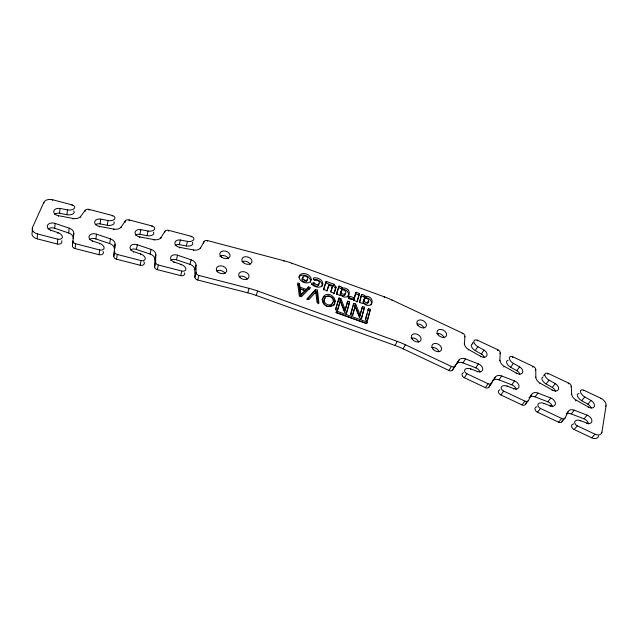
<?xml version="1.0" encoding="UTF-8"?>
<svg xmlns="http://www.w3.org/2000/svg" width="638" height="638" viewBox="0 0 638 638"><rect width="100%" height="100%" fill="white"/><g stroke="black" fill="none" stroke-linecap="round" stroke-linejoin="round"><path stroke-width="0.96" d="M499.769 360.757L500.304 352.958A3.302 2.225 33.1 0 0 497.919 349.823L477.543 340.245A3.286 2.225 31.9 0 0 473.93 342.167A6.563 4.442 32 0 0 477.846 346.665L483.987 350.095A5.144 3.509 32.6 0 1 486.778 355.797A5.144 3.509 32.6 0 1 480.709 356.307L468.555 349.504A6.603 4.506 31.8 0 1 464.464 343.491L464.927 336.322A3.278 2.233 31.1 0 0 462.622 333.219L392.274 300.131A68.13 49.429 27.3 0 0 384.483 296.885L292.1 263.287A68.609 50.163 20.2 0 0 283.974 260.743L207.629 240.614A3.342 2.313 15.3 0 0 203.993 241.603L200.324 248.381M184.597 272.897A3.453 2.48 13.6 0 1 180.69 275.632L157.379 269.659A3.485 2.488 12.2 0 1 154.635 266.859L154.874 259.371L155.832 254.729A6.994 4.921 11.7 0 0 151.062 249.402L137.306 244.761A5.439 3.804 11 0 0 130.383 246.348A5.439 3.804 11 0 0 133.565 251.595L140.623 253.972A7.074 4.992 11 0 1 145.169 257.872A3.525 2.488 11.3 0 1 141.038 260.583L140.145 265.241L116.507 259.18A3.541 2.496 9.8 0 1 113.811 256.38L115.087 244.187A7.114 4.937 9.5 0 0 110.414 238.851L96.505 234.17A5.535 3.812 8.8 0 0 89.352 235.717A5.535 3.812 8.8 0 0 92.406 240.957L92.327 241.555M154.635 266.859L155.608 262.226L155.832 254.729M179.741 247.377A5.271 3.661 13.7 0 1 174.868 242.847A5.271 3.661 13.7 0 1 180.363 240.04L187.444 241.371A6.723 4.633 14.2 0 0 193.21 240.319A3.357 2.321 14.4 0 0 191.217 236.291L168.687 230.35A3.389 2.329 13.1 0 0 164.931 231.315L161.071 237.48A6.851 4.721 12.3 0 1 154.101 239.625L139.866 236.953A5.351 3.676 11.5 0 1 135.049 232.423A5.351 3.676 11.5 0 1 140.791 229.648L147.992 231.012A6.819 4.657 12.1 0 0 153.941 229.991A3.413 2.337 12.2 0 0 152.051 225.964L129.219 219.943A3.445 2.337 11 0 0 125.335 220.892L121.14 227.016A6.962 4.737 10.2 0 1 113.915 229.122L99.44 226.394A5.439 3.692 9.4 0 1 94.687 221.857A5.439 3.692 9.4 0 1 100.676 219.113L107.997 220.509A6.93 4.673 10 0 0 114.122 219.52A3.469 2.345 10.1 0 0 112.352 215.5L89.208 209.4A3.501 2.345 9 0 0 85.197 210.325L80.659 216.402A7.09 4.753 8.2 0 1 73.171 218.467L58.449 215.684A5.543 3.7 7.5 0 1 53.767 211.146A5.543 3.7 7.5 0 1 60.012 208.443L67.453 209.862A7.058 4.689 8.1 0 0 73.769 208.905A3.525 2.353 8.2 0 0 72.11 204.894L52.635 199.758A7.146 4.721 7.3 0 0 43.847 202.358L32.514 227.415L32.211 232.328A7.329 4.984 5.9 0 0 37.148 238.835L57.332 244.011A3.637 2.504 6.7 0 0 61.862 241.347A7.297 5.024 6.5 0 0 61.631 240.757M37.148 238.835L37.483 233.947A7.369 4.992 6.1 0 1 32.514 227.415M113.811 256.38L115.087 244.187M43.775 203.283L43.847 202.358M52.587 200.372L52.635 199.758M50.609 230.781L50.665 230.174A5.646 3.82 6.8 0 1 47.746 224.935A5.646 3.82 6.8 0 1 55.139 223.42L69.191 228.157A7.249 4.952 7.4 0 1 73.777 233.492L73.25 238.309A7.209 4.944 7.3 0 0 68.697 232.99L54.716 228.284A5.614 3.82 6.7 0 0 48.145 228.978M54.716 228.284L55.139 223.42M58.401 216.298L58.449 215.684M54.517 214.296A5.511 3.7 7.4 0 1 59.565 213.307L60.012 208.443M57.795 233.508L57.883 232.599L50.665 230.174M57.332 244.011L57.779 239.17A3.661 2.504 6.9 0 0 62.333 236.515A7.337 5.024 6.7 0 0 57.883 232.599M311.224 279.484L310.897 280.808A6.26 4.394 21.5 0 1 303.194 282.148A6.244 4.378 21.5 0 1 299.094 276.972A6.284 4.402 21.5 0 1 305.307 273.718A6.284 4.402 21.5 0 1 311.224 279.444M59.565 213.307L66.966 214.711L67.453 209.862M68.697 232.99L69.191 228.157M72.046 205.5L72.11 204.894M73.107 219.081L73.171 218.467M103.101 251.412A7.162 5.008 8.6 0 1 103.348 252.01A3.573 2.496 8.8 0 1 99.034 254.698L75.061 248.557A3.605 2.504 7.6 0 1 72.405 245.75L72.931 240.933A3.629 2.504 7.7 0 0 75.603 243.748L99.703 249.952A3.589 2.504 9 0 0 104.042 247.265A7.201 5.016 8.8 0 0 99.544 243.357L92.406 240.957M72.405 245.75L73.777 233.492M75.061 248.557L75.603 243.748M80.555 217.311L80.659 216.402M85.045 211.529L85.197 210.325M89.097 210.301L89.208 209.4M89.655 239.521A5.511 3.812 8.7 0 1 95.867 238.939L96.505 234.17M99.361 226.992L99.44 226.394M95.293 224.775A5.415 3.692 9.3 0 1 100.022 223.89L100.676 219.113M99.456 243.955L99.544 243.357M99.034 254.698L99.703 249.952M100.022 223.89L107.296 225.27L107.997 220.509M332.701 302.803L331.178 305.61L327.725 306.384A3.748 2.672 23.3 0 1 326.098 305.793C323.386 304.478 322.509 300.251 325.093 298.377M112.264 216.099L112.352 215.5M359.673 302.468L361.531 295.386M114.346 248.908A7.074 4.937 9.3 0 0 109.688 243.596L110.414 238.851M113.819 229.72L113.915 229.122M601.331 432.811L601.953 432.133L606.06 405.664A6.811 4.378 38 0 0 600.844 398.232L583.802 390.217A3.381 2.185 37.2 0 0 580.564 392.33A6.755 4.362 37.3 0 0 584.791 396.98L591.035 400.465A5.295 3.437 37.9 0 1 594.321 406.414A5.295 3.437 37.9 0 1 588.571 407.084L576.21 400.178A6.795 4.434 37.2 0 1 571.648 393.933L571.313 386.365A3.365 2.193 36.5 0 0 568.769 383.143L548.305 373.517A3.342 2.201 35.6 0 0 544.932 375.567A6.683 4.394 35.7 0 0 549.055 380.168L555.267 383.629A5.24 3.469 36.3 0 1 558.386 389.507A5.24 3.469 36.3 0 1 552.532 390.113L540.234 383.247A6.723 4.466 35.6 0 1 535.84 377.082L535.768 369.641A3.326 2.209 34.9 0 0 533.304 366.467L512.88 356.857A3.31 2.217 33.8 0 0 509.387 358.843A6.619 4.426 33.9 0 0 513.407 363.397L519.587 366.842A5.192 3.485 34.5 0 1 522.538 372.632A5.192 3.485 34.5 0 1 516.573 373.19L504.355 366.356A6.659 4.49 33.8 0 1 500.112 360.263M121.045 227.606L121.14 227.016M116.507 259.18L117.272 254.466A3.565 2.496 9.9 0 1 114.561 251.659M125.088 222.375L125.335 220.892M129.067 220.836L129.219 219.943M133.462 252.185L133.565 251.595M130.407 250.056A5.415 3.796 10.9 0 1 136.444 249.442L137.306 244.761M135.519 235.119A5.319 3.676 11.4 0 1 139.929 234.337L140.791 229.648M139.754 237.543L139.866 236.953M140.456 254.849L140.623 253.972M139.929 234.337L147.091 235.685L147.992 231.012M151.932 226.554L152.051 225.964M154.874 259.371A6.962 4.913 11.6 0 0 150.129 254.06L151.062 249.402M153.981 240.215L154.101 239.625M160.888 238.357L161.071 237.48M164.684 232.479L164.931 231.315M157.379 269.659L158.36 265.033A3.501 2.488 12.3 0 1 155.608 262.226M168.496 231.219L168.687 230.35M174.022 262.657L174.15 262.082A5.359 3.78 13.4 0 1 170.848 256.835A5.359 3.78 13.4 0 1 177.547 255.208L191.153 259.81A6.89 4.889 14.2 0 1 196.018 265.129L196.081 272.649L194.901 277.195A3.437 2.472 14.7 0 0 197.684 279.994L247.704 292.81A71.496 54.701 17.8 0 1 256.173 295.418L395.05 345.477A70.818 53.44 30.2 0 1 403.104 348.819L448.937 370.447A3.373 2.377 32 0 0 452.541 369.984L458.993 360.079A6.747 4.697 32.4 0 1 465.509 358.939L478.38 363.907A5.232 3.621 33.1 0 1 482.703 369.418A5.232 3.621 33.1 0 1 477.471 371.483L477.136 371.978M175.187 245.319A5.24 3.661 13.6 0 1 179.294 244.641L180.363 240.032M353.883 299.366L354.84 295.817M170.601 260.448A5.327 3.78 13.3 0 1 176.479 259.81L177.539 255.216M179.605 247.951L179.741 247.369L193.737 249.992A6.747 4.689 14.6 0 0 200.468 247.807M181.001 265.009L181.136 264.435L174.15 262.082M179.294 244.641L186.336 245.957L187.444 241.371M361.77 294.437L361.555 295.29M180.69 275.632L181.798 271.062A3.477 2.48 13.7 0 0 185.722 268.327A6.962 4.968 13.5 0 0 181.136 264.435M191.073 236.865L191.217 236.291M363.532 300.673L363.365 301.335M363.548 300.602L364.808 298.225A2.345 1.643 25.4 0 1 366.204 298.249L366.499 298.345M364.194 299.342L364.019 300.012M364.25 299.126L364.418 298.464M367.025 321.297L370.351 309.334L368.477 308.656L367.759 310.124L369.633 310.802M367.169 322.126L366.826 323.522L336.226 312.468L336.625 311.089L367.169 322.126L366.451 323.594L335.955 312.572L336.625 311.089M370.351 309.334L367.504 320.786L365.606 320.101L368.477 308.656M194.901 277.195L194.845 269.683A6.858 4.889 14.1 0 0 190.004 264.371L191.153 259.81M193.593 250.567L193.737 249.992M341.338 291.048L341.011 292.188A12.68 8.892 23 0 1 340.947 292.379L340.556 294.573A2.512 1.762 23.9 0 0 340.74 294.772A2.775 1.946 23.9 0 0 342.646 295.665A2.568 1.802 23.9 0 0 344.273 295.53M365.367 319.662L366.802 313.936M353.611 300.362L354.297 298.879L353.883 300.418L357.28 301.654L359.441 293.48L356.076 292.26L354.553 297.922M361.1 319.159L364.481 307.213L362.607 306.535L361.906 308.002L363.78 308.688M364.481 307.213L361.563 318.633L359.665 317.947L355.079 306.455L352.479 315.108M194.845 269.683L196.018 265.129M355.039 305.514L353.157 304.836L353.851 303.353L355.725 304.039L355.039 305.514L359.601 316.95L361.674 308.904M359.601 316.95L362.607 306.535M203.554 243.317L203.993 241.603M207.478 241.188L207.629 240.614M197.684 279.994L198.881 275.457A3.453 2.472 14.8 0 1 196.081 272.649M359.521 301.838L359.944 300.227M360.159 299.421L360.582 297.818M356.857 302.101L359.441 293.48M355.079 306.455L352.694 315.427L350.788 314.741L353.851 303.353M363.285 301.63L363.11 302.308L364.003 300.083M348.675 298.624L349.584 296.271L349.273 297.412M350.613 314.327L352.91 305.785M355.023 295.123L356.076 292.26M360.861 296.766L361.084 295.912M346.147 313.752L349.68 301.846L347.798 301.16L344.664 311.551L340.237 300.155L340.899 298.664L339.017 297.978L335.381 309.861M349.68 301.846L346.57 313.218L344.664 312.524L340.214 301.072L337.263 310.594M341.378 290.896L341.593 290.162L340.764 292.244M344.664 311.551L347.798 301.16M348.97 298.52L349.09 298.106M340.724 292.387L340.349 293.679A12.656 8.892 23 0 1 340.285 293.871L340.421 294.405M337.008 293.033L338.985 286.231M336.976 293.137L336.704 294.078M340.596 292.834L341.992 289.939A2.361 1.651 23.9 0 1 343.404 289.971L343.707 290.067A2.815 1.978 23.9 0 1 345.389 291.175A2.775 1.946 23.9 0 1 345.86 292.603A3.222 2.257 23.9 0 1 345.166 293.919L344.927 294.03A2.568 1.802 23.9 0 1 343.308 294.198A2.775 1.946 23.9 0 1 341.378 293.297M340.214 301.072L337.677 310.004L335.771 309.31L339.017 297.978M337.095 291.957L336.537 293.903L337.191 292.403M337.215 291.574L337.661 290.027M337.773 289.644L339.009 286.135M333.849 293.935L336.059 287.108L334.272 293.201M326.831 291.159L328.857 285.05L332.518 286.382L330.827 292.06L334.24 293.297M330.819 291.422L331.242 290.003M331.449 289.293L332.518 286.382M328.857 285.05L327.142 290.721L323.721 289.477L326.201 281.398L325.109 284.404M323.402 289.963L324.335 286.925M324.487 286.422L324.957 284.907M247.704 292.81L249.155 288.384A71.903 54.764 17.9 0 1 257.672 291.016L397.275 341.378A71.217 53.496 30.2 0 1 405.369 344.743L451.449 366.475A3.389 2.377 31.9 0 0 455.069 366.021L458.993 360.079M256.173 295.418L257.672 291.016M321.903 299.732L324.351 296.686L328.642 296.056A5.423 3.86 23.3 0 1 330.907 296.877C333.802 298.377 335.564 302.213 333.953 305.235M283.774 261.293L283.974 260.743M291.901 263.829L292.1 263.287M298.903 285.178L299.493 283.655L297.595 282.969L299.358 296.152L301.28 296.845L310.443 287.626L308.553 286.94L306.112 289.381L305.506 290.896L299.374 288.679L298.903 285.178L297.643 284.723M299.374 288.679L299.964 287.156L299.493 283.655M300.187 288.767L299.589 290.282L300.37 296.056L304.39 292.021L304.996 290.505L300.187 288.767L300.969 294.541L300.37 296.056M305.506 290.896L307.947 288.456L308.553 286.94M310.291 282.323L310.618 280.999A6.244 4.386 21.5 0 0 305.634 275.544A6.244 4.386 21.5 0 0 298.879 277.219M307.038 299.693L314.941 290.992L315.563 289.477L317.453 290.162L318.928 303.225L317.014 302.532L315.834 291.949L308.904 299.597L306.99 298.911L315.563 289.477M315.212 293.456L315.834 291.949M318.195 303.792L316.831 291.67L317.453 290.162M333.929 284.205L326.345 281.446L325.715 282.953L333.283 285.704L334.009 284.237M340.285 293.871L340.947 292.379M349.05 297.715L349.784 296.247L354.345 297.906M353.907 299.286L354.584 297.802M364.378 295.274L361.969 294.389L361.204 295.849M360.685 297.42L361.379 295.944M365.335 296.479L364.952 297.882A4.498 3.142 25.5 0 1 365.247 297.834L365.949 296.359A4.506 3.142 25.5 0 0 365.646 296.407L365.462 296.455M363.421 301.112L364.123 299.637A2.345 1.643 25.4 0 1 364.649 299.613M536.917 406.765A6.906 4.705 37.2 0 0 535.553 407.419A3.445 2.345 37 0 0 537.451 412.204L558.593 422.181A3.469 2.337 38 0 0 561.99 421.614L565.109 417.914L568.219 411.558A6.954 4.61 38.1 0 1 574.32 410.21L587.167 415.163A5.399 3.549 38.6 0 1 591.904 420.873A5.399 3.549 38.6 0 1 587.12 423.177L586.713 423.64M561.99 421.614L562.772 420.019M384.22 297.412L384.483 296.885M392.003 300.65L392.274 300.131M395.05 345.477L397.275 341.378M499.897 389.794A6.835 4.737 35.3 0 0 499.107 390.225A3.413 2.361 35.1 0 0 500.862 394.938L521.948 404.891A3.429 2.353 36.3 0 0 525.417 404.364L526.486 402.411M525.417 404.364L528.336 400.568L531.725 394.356A6.874 4.641 36.4 0 1 537.962 393.08L550.817 398.032A5.335 3.573 36.9 0 1 555.411 403.679A5.335 3.573 36.9 0 1 550.482 405.904L550.1 406.374M403.104 348.819L405.369 344.743M463.571 372.656A6.771 4.761 33.2 0 0 462.749 373.078A3.381 2.377 33 0 0 464.36 377.72L485.398 387.649A3.397 2.369 34.2 0 0 488.939 387.154L491.459 382.967M491.683 382.585L492.592 381.077M488.939 387.154L495.311 377.202A6.803 4.673 34.5 0 1 501.691 375.989L514.555 380.95A5.279 3.597 35.1 0 1 519.013 386.524A5.279 3.597 35.1 0 1 513.933 388.678L513.574 389.156M462.311 333.722L462.622 333.219M464.616 336.816L464.927 336.322M464.153 343.994L464.464 343.491M448.937 370.447L451.449 366.475M452.541 369.984L455.069 366.021M468.236 349.999L468.555 349.504M472.335 343.419L472.973 342.431M456.473 364.043A6.715 4.697 32.5 0 1 462.957 362.894L465.509 358.939M477.065 340.987L477.543 340.245M484.322 357.575A5.12 3.509 32.7 0 0 481.387 354.026L475.278 350.613L477.846 346.665M464.36 377.72L466.952 373.788A3.397 2.377 32.9 0 1 465.325 369.139A6.811 4.761 33.1 0 1 470.868 368.947L477.471 371.483M470.541 369.434L470.868 368.947M481.387 354.026L483.987 350.095M480.382 356.794L480.709 356.299M462.957 362.894L475.765 367.831L478.38 363.907M497.417 350.557L497.919 349.823M499.801 353.699L500.304 352.958M485.398 387.649L488.11 383.765A3.413 2.369 34.1 0 0 491.659 383.271M492.935 380.599L495.311 377.202M503.837 367.081L504.355 366.356M512.37 357.591L512.88 356.857M492.791 380.79A6.771 4.673 34.6 0 1 498.948 379.857L501.691 375.989M519.818 374.283A5.16 3.485 34.6 0 0 516.796 370.694L510.655 367.265L513.407 363.397M516.796 370.694L519.587 366.842M516.222 373.669L516.573 373.19M500.862 394.938L503.653 391.094A3.429 2.361 35 0 1 501.875 386.373A6.874 4.737 35.2 0 1 507.338 386.134L513.933 388.678M506.987 386.62L507.338 386.134M498.948 379.857L511.74 384.794L514.555 380.95M532.762 367.185L533.304 366.467M535.41 370.12L535.768 369.641M535.473 377.56L535.84 377.082M543.648 375.686L544.381 374.737M521.948 404.891L524.859 401.095A3.453 2.353 36.1 0 0 528.336 400.568M529.173 397.681L529.532 397.211M530.441 396.023L530.991 395.313M531.175 395.074L531.725 394.356M539.868 383.725L540.234 383.247M547.755 374.235L548.305 373.517M529.213 397.57A6.835 4.641 36.5 0 1 535.027 396.86L537.962 393.08M555.507 391.445A5.216 3.469 36.4 0 0 552.293 387.402L546.112 383.956L549.055 380.168M552.293 387.402L555.267 383.629M552.157 390.584L552.532 390.113M543.512 403.838L543.895 403.368L550.482 405.904M537.451 412.204L540.442 408.448A3.469 2.345 36.9 0 1 538.52 403.647A6.946 4.705 37.1 0 1 543.895 403.368M550.817 398.032L547.811 401.788L535.027 396.86M568.195 383.853L568.769 383.143M570.93 386.827L571.313 386.365M571.265 394.404L571.648 393.933M583.419 390.687L583.802 390.217M575.628 400.879L576.21 400.178M558.593 422.181L561.695 418.472A3.485 2.337 37.9 0 0 565.109 417.914M566.855 413.185L568.219 411.558M579.017 393.542A3.357 2.185 37.3 0 0 577.462 396.046A6.715 4.362 37.4 0 0 581.657 400.688L584.791 396.98M566.337 413.95A6.914 4.61 38.3 0 1 571.185 413.91L574.32 410.21M581.657 400.688L587.869 404.149L591.035 400.465M588.172 407.546L588.571 407.084M580.133 421.104L580.532 420.641L587.12 423.177M600.446 398.694L600.844 398.232M598.604 435.985A6.994 4.618 39.4 0 1 591.729 437.82L574.128 429.51L577.318 425.841A3.509 2.329 38.6 0 1 575.253 420.968A7.026 4.665 38.8 0 1 580.532 420.641M571.185 413.91L583.969 418.831L587.167 415.163M605.653 406.127L606.06 405.664M591.729 437.82L595.023 434.191A7.034 4.618 39.2 0 0 601.953 432.133M300.969 294.541L304.996 290.505M344.265 295.522L344.48 295.394A3.214 2.257 23.9 0 0 345.19 294.094A2.775 1.946 23.9 0 0 345.038 293.201M302.954 277.857L303.369 277.69M341.075 291.518L341.33 291.43A2.353 1.651 23.9 0 1 341.593 291.367M352.559 299.397L354.122 298.919M313.489 284.117L313.92 282.658M313.37 282.809L311.376 283.376L312.229 284.548A6.356 4.458 22.2 0 0 316.544 286.964L317.046 287.068A6.189 4.338 22.2 0 0 322.605 284.859A6.189 4.338 22.2 0 0 320.18 279.396A6.324 4.442 22.2 0 0 314.103 277.897C311.902 277.642 314.438 281.326 315.419 280.457A2.393 1.683 22.2 0 1 316.687 280.337L317.182 280.449A2.552 1.786 22.2 0 1 319.295 282.227A3.485 2.44 22.2 0 1 318.888 284.077A2.552 1.786 22.2 0 1 316.424 284.516L315.682 284.189A2.504 1.762 22.2 0 1 314.446 282.969L313.832 284.484A2.544 1.786 22.2 0 0 315.1 285.736L315.81 286.015A2.544 1.786 22.2 0 0 318.25 285.569M311.671 284.636L312.58 284.381M339.56 295.131L340.804 294.908M37.483 233.947L57.779 239.17M117.272 254.466L141.038 260.583M158.36 265.033L181.798 271.062M198.881 275.457L249.155 288.384M349.066 297.723L353.659 299.389M176.471 259.81L190.004 264.371M136.444 249.45L150.129 254.06M95.859 238.939L109.688 243.596M351.658 299.621L349.034 298.672M339.312 295.139L336.776 294.222M355.398 293.743L358.755 294.963M328.219 286.558L328.905 286.805M331.417 287.714L331.872 287.882M359.832 302.587L362.631 303.441A9.259 6.524 25.8 0 1 362.91 303.345L363.652 303.114L365.303 304.605A3.748 2.624 25.5 0 0 366.595 305.187L368.054 305.411A5.104 3.565 25.5 0 0 370.534 304.653L370.989 304.31A7.201 5.032 25.3 0 0 372.121 302.061L372.106 300.953A5.989 4.179 25.4 0 0 370.814 298.169A4.259 2.967 25.5 0 0 365.917 296.311M307.947 288.456L309.837 289.142M314.941 290.992L316.831 291.67M338.355 299.477L340.237 300.155M347.12 302.651L349.002 303.329M299.964 287.156L306.112 289.381M341.665 287.02L339.137 286.095L338.483 287.594L341.003 288.512M361.571 295.976L363.676 296.75M466.952 373.788L488.11 383.765M503.653 391.094L524.859 401.095M540.442 408.448L561.695 418.472M577.318 425.841L595.023 434.191M348.133 290.027L347.208 289.15A4.059 2.839 24 0 0 344.257 288.041L343.627 288.041A6.173 4.322 24.1 0 0 343.108 288.105L341.896 289.676L342.446 289.596A6.165 4.322 24.1 0 1 342.965 289.532L343.595 289.532A4.051 2.839 24 0 1 346.546 290.633L347.471 291.518A6.97 4.897 23.9 0 1 347.734 296.973M340.891 295.011L341.785 295.888A4.091 2.871 24 0 0 345.222 297.093A5.431 3.804 24 0 0 347.83 296.215M341.115 292.962L341.218 293.081A2.512 1.762 23.9 0 0 341.402 293.281M364.226 297.356C363.389 296.71 364.545 294.636 365.064 296.064M342.016 287.427L341.362 288.918M342.112 287.547C343.029 288.065 341.904 290.497 341.41 288.974M336.019 286.94L334.129 284.349L333.491 285.848L335.373 288.44M363.142 302.484L363.205 302.579A3.286 2.297 25.4 0 0 363.532 302.994M355.725 304.039L360.303 315.475M340.899 298.664L345.341 310.068M302.603 278.224L302.579 277.873A3.413 2.393 21.5 0 1 303.513 276.302L304.111 276.126A2.329 1.635 21.5 0 1 305.195 276.134L306.049 276.406A2.52 1.77 21.5 0 1 307.628 277.929L307.715 278.256A3.254 2.281 21.4 0 1 307.747 278.599A3.477 2.44 21.4 0 1 307.157 279.915L307.03 280.01A2.56 1.794 21.5 0 1 304.438 280.154A2.56 1.794 21.5 0 1 302.659 278.264M371.396 302.42L371.404 303.529A7.193 5.032 25.4 0 1 370.798 305.179M475.278 350.613A6.532 4.442 32.1 0 1 471.386 346.123A3.27 2.225 32 0 1 473.101 343.802M510.655 367.265A6.587 4.426 34 0 1 506.66 362.727A3.294 2.217 33.9 0 1 508.095 360.366M546.112 383.956A6.651 4.394 35.8 0 1 542.021 379.363A3.326 2.201 35.7 0 1 543.185 376.986M587.869 404.149A5.271 3.437 38 0 1 591.131 408.033M574.128 429.51A3.485 2.329 38.7 0 1 572.087 424.653A6.994 4.665 38.9 0 1 573.729 423.895M583.969 418.831A5.367 3.549 38.7 0 1 588.643 424.039M547.811 401.788A5.311 3.573 37.1 0 1 552.341 406.733M511.74 384.786A5.256 3.597 35.2 0 1 516.126 389.467M475.765 367.831A5.208 3.621 33.2 0 1 480.007 372.249M140.145 265.241A3.509 2.488 11.1 0 0 144.252 262.521A7.034 4.992 10.9 0 0 143.821 261.628M66.966 214.711A7.018 4.689 8 0 0 73.25 213.738A3.509 2.345 8.1 0 0 73.697 210.979M107.296 225.27A6.898 4.673 9.9 0 0 113.397 224.265A3.445 2.345 10 0 0 113.931 221.777M147.091 235.685A6.787 4.657 12 0 0 153.008 234.648A3.389 2.329 12.1 0 0 153.431 232.144M186.336 245.957A6.683 4.633 14.2 0 0 192.086 244.896A3.342 2.321 14.3 0 0 192.397 242.384M241.993 261.747A5.192 3.653 17.7 0 1 250.248 264.363M219.791 256.269A5.224 3.668 16.4 0 1 228.46 258.677M239.09 276.597A5.271 3.772 17.6 0 1 247.185 279.189M216.505 271.054A5.311 3.788 16.2 0 1 225.039 273.447M417.132 324.056A5.12 3.565 29 0 1 423.967 328.068M436.735 333.578A5.136 3.557 30.2 0 1 444.136 337.925M411.024 338.092A5.208 3.676 29.3 0 1 418.672 342.191M431.798 347.558A5.224 3.676 30.6 0 1 439.048 351.793M365.223 297.786A4.251 2.967 25.5 0 1 370.112 299.645A5.981 4.179 25.4 0 1 371.388 302.42M364.234 301.519A3.294 2.297 25.4 0 1 363.907 301.104M364.202 301.543A2.696 1.882 25.4 0 0 366.053 302.452L366.204 302.5A2.552 1.786 25.4 0 0 367.871 302.308L367.966 302.245A3.198 2.233 25.4 0 0 368.692 300.889M366.507 298.305A2.831 1.978 25.4 0 1 368.756 300.905M363.5 303.01A2.688 1.882 25.4 0 0 365.351 303.927L365.502 303.975A2.552 1.786 25.4 0 0 367.169 303.784L367.265 303.712A3.19 2.233 25.4 0 0 367.982 302.364M367.823 301.439A2.823 1.978 25.4 0 1 368.046 302.38M348.204 290.011A6.986 4.897 23.9 0 1 347.694 296.096M313.497 279.412A6.316 4.442 22.2 0 1 319.55 280.903A6.173 4.338 22.2 0 1 321.712 286.869M318.697 283.743A3.477 2.44 22.2 0 1 318.266 285.585M304.9 280.297A2.839 1.994 21.5 0 1 304.294 280.09M303.696 281.613A2.839 1.994 21.5 0 0 304.302 281.821A2.56 1.794 21.5 0 0 306.439 281.533L306.551 281.43A3.469 2.44 21.4 0 0 307.149 280.114A3.246 2.281 21.4 0 0 307.117 279.779M302.005 279.404A3.405 2.393 21.5 0 1 302.699 277.977M303.696 281.621A2.592 1.818 21.5 0 1 302.005 279.747M335.229 301.104C335.428 304.693 331.616 307.333 328.267 306.495A5.463 3.892 23.3 0 1 325.962 305.658C319.67 303.106 322.365 292.69 329.28 294.557A5.439 3.86 23.3 0 1 331.553 295.378L334.368 298.106L335.229 301.104M333.379 300.889C333.499 303.465 330.827 305.474 328.371 304.884A3.756 2.672 23.3 0 1 326.744 304.294C322.278 302.396 324.208 294.884 329.176 296.128A3.74 2.656 23.3 0 1 330.795 296.718L332.781 298.696L333.379 300.889M243.23 262.521A5.216 3.653 17.8 0 0 251.803 262.346A5.216 3.653 17.8 0 0 245.734 256.699A5.216 3.653 17.8 0 0 243.23 262.521M221.514 257.066A5.248 3.668 16.4 0 0 229.983 256.269A5.248 3.668 16.4 0 0 223.356 250.981A5.248 3.668 16.4 0 0 221.514 257.066M240.159 277.713A5.303 3.772 17.7 0 0 248.852 277.355A5.303 3.772 17.7 0 0 242.584 271.629A5.303 3.772 17.7 0 0 240.159 277.713M217.725 271.908A5.335 3.796 16.2 0 0 226.538 271.565A5.335 3.796 16.2 0 0 220.309 265.839A5.335 3.796 16.2 0 0 217.725 271.908M417.794 325.228A5.144 3.565 28.9 0 0 426.08 326.489A5.144 3.565 28.9 0 0 421.04 319.981A5.144 3.565 28.9 0 0 417.794 325.228M438.043 334.767A5.16 3.557 30.2 0 0 446.289 336.011A5.16 3.557 30.2 0 0 441.153 329.447A5.16 3.557 30.2 0 0 438.043 334.767M412.244 339.209A5.232 3.676 29.2 0 0 420.697 340.58A5.232 3.676 29.2 0 0 415.705 333.857A5.232 3.676 29.2 0 0 412.244 339.209M432.827 348.906A5.248 3.676 30.5 0 0 441.233 350.254A5.248 3.676 30.5 0 0 436.153 343.483A5.248 3.676 30.5 0 0 432.827 348.906"/></g></svg>
